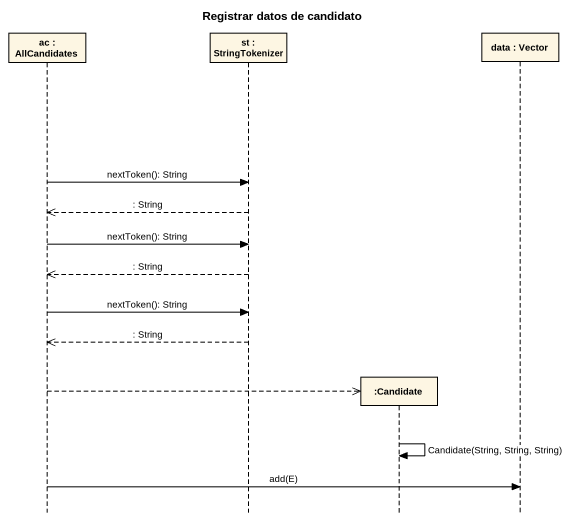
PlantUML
@startuml
title Registrar datos de candidato
hide footbox
participant "ac : AllCandidates" as ac
participant "st : StringTokenizer" as st
participant ":Candidate" as Candidate
participant "data : Vector" as data

ac -> st : nextToken(): String
st -->> ac : : String
ac -> st : nextToken(): String
st -->> ac : : String
ac -> st : nextToken(): String
st -->> ac : : String
ac -->> Candidate **
Candidate -> Candidate : Candidate(String, String, String)
ac -> data : add(E)
@enduml
